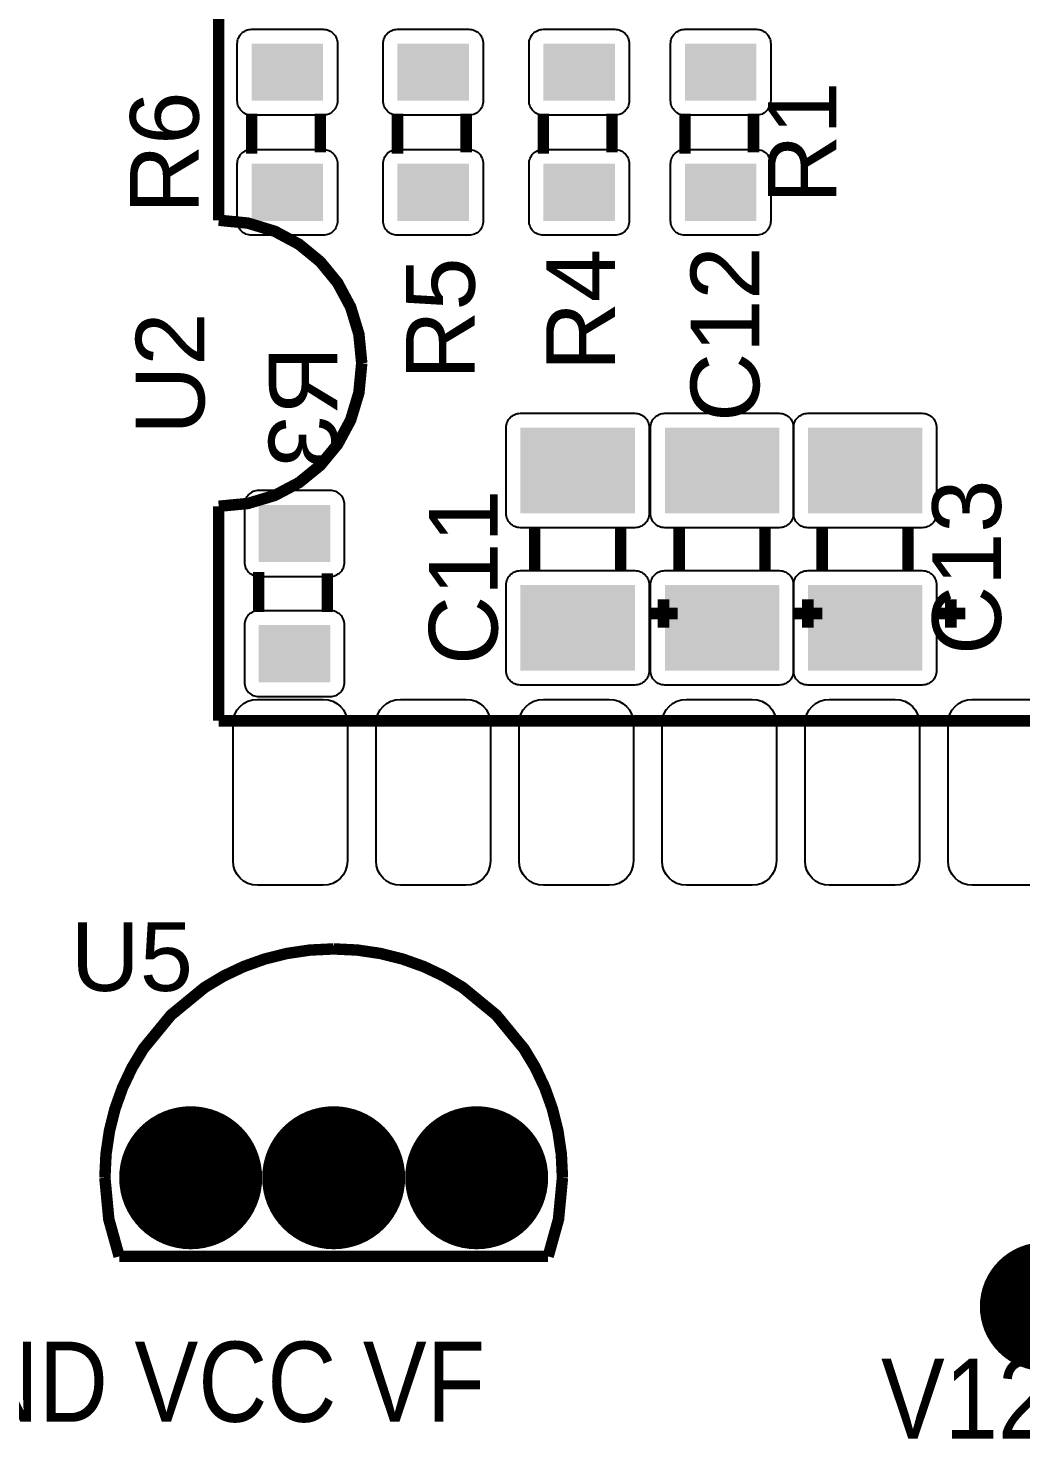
# Model space of a CAD drawing. Header units: inches. Extents: x 15 to 148, y 10 to 111.
# Drawn here: x 129.649 to 130.984, y 98.283 to 100.181 of the extents above; entities that cross this region are included whole.
import ezdxf

# ---------------------------------------------------------------- set-up
doc = ezdxf.new("R2010")
doc.units = ezdxf.units.IN
doc.header["$MEASUREMENT"] = 0
doc.layers.add('BLK_12AWG', color=7, linetype='Continuous')

# ---------------------------------------------------------------- blocks, each defined once
blk = doc.blocks.new('RPAD')
blk.add_trace([(-0.5, -0.5), (-0.5, 0.5), (0.5, -0.5), (0.5, 0.5)])
blk = doc.blocks.new('EPAD')
at = {"const_width": 0.5}
blk.add_lwpolyline([(-0.25, 0, 1), (0.25, 0, 1)], format="xyb", close=True, dxfattribs=at)
blk = doc.blocks.new('CEGHHMI')
at = {"const_width": 0.008}
for points in [[(117.5811, 103.65304), (117.5811, 103.80304)], [(117.5811, 103.65304), (117.5811, 103.80304)], [(117.5811, 103.65304), (117.5811, 103.80304)], [(117.6041, 103.72754), (117.6041, 103.69954)], [(117.6041, 103.72754), (117.6041, 103.69954)], [(117.6041, 103.72754), (117.6041, 103.69954)], [(117.6521, 103.72754), (117.6521, 103.70054)], [(117.6521, 103.72754), (117.6521, 103.70054)], [(117.6521, 103.72754), (117.6521, 103.70054)], [(117.7061, 103.72754), (117.7061, 103.69954)], [(117.7061, 103.72754), (117.7061, 103.69954)], [(117.7061, 103.72754), (117.7061, 103.69954)], [(117.7541, 103.72754), (117.7541, 103.70054)], [(117.7541, 103.72754), (117.7541, 103.70054)], [(117.7541, 103.72754), (117.7541, 103.70054)], [(117.8081, 103.72754), (117.8081, 103.69954)], [(117.8081, 103.72754), (117.8081, 103.69954)], [(117.8081, 103.72754), (117.8081, 103.69954)], [(117.8561, 103.72754), (117.8561, 103.70054)], [(117.8561, 103.72754), (117.8561, 103.70054)], [(117.8561, 103.72754), (117.8561, 103.70054)], [(117.9071, 103.72754), (117.9071, 103.69954)], [(117.9071, 103.72754), (117.9071, 103.69954)], [(117.9071, 103.72754), (117.9071, 103.69954)], [(117.9551, 103.72754), (117.9551, 103.70054)], [(117.9551, 103.72754), (117.9551, 103.70054)], [(117.9551, 103.72754), (117.9551, 103.70054)], [(117.6811, 103.55304), (117.6791, 103.57341), (117.67335, 103.59229), (117.66422, 103.60929), (117.6521, 103.62404), (117.63735, 103.63616), (117.62035, 103.64529), (117.60147, 103.65104), (117.5811, 103.65304)], [(117.6811, 103.55304), (117.6791, 103.57341), (117.67335, 103.59229), (117.66422, 103.60929), (117.6521, 103.62404), (117.63735, 103.63616), (117.62035, 103.64529), (117.60147, 103.65104), (117.5811, 103.65304)], [(117.6811, 103.55304), (117.6791, 103.57341), (117.67335, 103.59229), (117.66422, 103.60929), (117.6521, 103.62404), (117.63735, 103.63616), (117.62035, 103.64529), (117.60147, 103.65104), (117.5811, 103.65304)], [(117.6811, 103.55304), (117.6791, 103.53237), (117.67335, 103.51336), (117.66422, 103.49635), (117.6521, 103.48166), (117.63735, 103.46965), (117.62035, 103.46064), (117.60147, 103.45499), (117.5811, 103.45304)], [(117.6811, 103.55304), (117.6791, 103.53237), (117.67335, 103.51336), (117.66422, 103.49635), (117.6521, 103.48166), (117.63735, 103.46965), (117.62035, 103.46064), (117.60147, 103.45499), (117.5811, 103.45304)], [(117.6811, 103.55304), (117.6791, 103.53237), (117.67335, 103.51336), (117.66422, 103.49635), (117.6521, 103.48166), (117.63735, 103.46965), (117.62035, 103.46064), (117.60147, 103.45499), (117.5811, 103.45304)], [(117.5811, 103.30304), (117.5811, 103.45304)], [(117.5811, 103.30304), (117.5811, 103.45304)], [(117.5811, 103.30304), (117.5811, 103.45304)], [(117.8021, 103.43804), (117.8021, 103.40804)], [(117.8021, 103.43804), (117.8021, 103.40804)], [(117.8021, 103.43804), (117.8021, 103.40804)], [(117.8621, 103.43804), (117.8621, 103.40804)], [(117.8621, 103.43804), (117.8621, 103.40804)], [(117.8621, 103.43804), (117.8621, 103.40804)], [(117.9031, 103.43804), (117.9031, 103.40804)], [(117.9031, 103.43804), (117.9031, 103.40804)], [(117.9031, 103.43804), (117.9031, 103.40804)], [(117.9631, 103.43804), (117.9631, 103.40804)], [(117.9631, 103.43804), (117.9631, 103.40804)], [(117.9631, 103.43804), (117.9631, 103.40804)], [(118.0031, 103.43804), (118.0031, 103.40804)], [(118.0031, 103.43804), (118.0031, 103.40804)], [(118.0031, 103.43804), (118.0031, 103.40804)], [(118.0631, 103.43804), (118.0631, 103.40804)], [(118.0631, 103.43804), (118.0631, 103.40804)], [(118.0631, 103.43804), (118.0631, 103.40804)], [(117.6091, 103.37904), (117.6091, 103.40704)], [(117.6091, 103.37904), (117.6091, 103.40704)], [(117.6091, 103.37904), (117.6091, 103.40704)], [(117.6571, 103.37904), (117.6571, 103.40604)], [(117.6571, 103.37904), (117.6571, 103.40604)], [(117.6571, 103.37904), (117.6571, 103.40604)], [(117.8921, 103.38804), (117.8921, 103.36804)], [(117.8921, 103.38804), (117.8921, 103.36804)], [(117.8921, 103.38804), (117.8921, 103.36804)], [(117.9931, 103.38804), (117.9931, 103.36804)], [(117.9931, 103.38804), (117.9931, 103.36804)], [(117.9931, 103.38804), (117.9931, 103.36804)], [(118.0931, 103.38804), (118.0931, 103.36804)], [(118.0931, 103.38804), (118.0931, 103.36804)], [(118.0931, 103.38804), (118.0931, 103.36804)], [(117.9021, 103.37804), (117.8821, 103.37804)], [(117.9021, 103.37804), (117.8821, 103.37804)], [(117.9021, 103.37804), (117.8821, 103.37804)], [(118.0031, 103.37804), (117.9831, 103.37804)], [(118.0031, 103.37804), (117.9831, 103.37804)], [(118.0031, 103.37804), (117.9831, 103.37804)], [(118.1031, 103.37804), (118.0831, 103.37804)], [(118.1031, 103.37804), (118.0831, 103.37804)], [(118.1031, 103.37804), (118.0831, 103.37804)], [(117.5811, 103.30304), (119.5811, 103.30304)], [(117.5811, 103.30304), (119.5811, 103.30304)], [(117.5811, 103.30304), (119.5811, 103.30304)], [(117.50147, 102.98352), (117.50228, 103.00015), (117.50466, 103.01624), (117.50853, 103.03171), (117.51382, 103.04649), (117.52046, 103.06051), (117.52837, 103.0737), (117.54772, 103.09727), (117.5713, 103.11663), (117.58449, 103.12454), (117.59851, 103.13118), (117.61329, 103.13647), (117.62876, 103.14034), (117.64485, 103.14272), (117.66147, 103.14352)], [(117.50147, 102.98352), (117.50228, 103.00015), (117.50466, 103.01624), (117.50853, 103.03171), (117.51382, 103.04649), (117.52046, 103.06051), (117.52837, 103.0737), (117.54772, 103.09727), (117.5713, 103.11663), (117.58449, 103.12454), (117.59851, 103.13118), (117.61329, 103.13647), (117.62876, 103.14034), (117.64485, 103.14272), (117.66147, 103.14352)], [(117.50147, 102.98352), (117.50228, 103.00015), (117.50466, 103.01624), (117.50853, 103.03171), (117.51382, 103.04649), (117.52046, 103.06051), (117.52837, 103.0737), (117.54772, 103.09727), (117.5713, 103.11663), (117.58449, 103.12454), (117.59851, 103.13118), (117.61329, 103.13647), (117.62876, 103.14034), (117.64485, 103.14272), (117.66147, 103.14352)], [(117.82147, 102.98352), (117.82067, 103.00015), (117.81829, 103.01624), (117.81442, 103.03171), (117.80913, 103.04649), (117.80249, 103.06051), (117.79458, 103.0737), (117.77522, 103.09727), (117.75165, 103.11663), (117.73846, 103.12454), (117.72444, 103.13118), (117.70966, 103.13647), (117.69419, 103.14034), (117.6781, 103.14272), (117.66147, 103.14352)], [(117.82147, 102.98352), (117.82067, 103.00015), (117.81829, 103.01624), (117.81442, 103.03171), (117.80913, 103.04649), (117.80249, 103.06051), (117.79458, 103.0737), (117.77522, 103.09727), (117.75165, 103.11663), (117.73846, 103.12454), (117.72444, 103.13118), (117.70966, 103.13647), (117.69419, 103.14034), (117.6781, 103.14272), (117.66147, 103.14352)], [(117.82147, 102.98352), (117.82067, 103.00015), (117.81829, 103.01624), (117.81442, 103.03171), (117.80913, 103.04649), (117.80249, 103.06051), (117.79458, 103.0737), (117.77522, 103.09727), (117.75165, 103.11663), (117.73846, 103.12454), (117.72444, 103.13118), (117.70966, 103.13647), (117.69419, 103.14034), (117.6781, 103.14272), (117.66147, 103.14352)], [(117.50147, 102.98352), (117.50422, 102.95452), (117.51147, 102.92852)], [(117.50147, 102.98352), (117.50422, 102.95452), (117.51147, 102.92852)], [(117.50147, 102.98352), (117.50422, 102.95452), (117.51147, 102.92852)], [(117.82147, 102.98352), (117.81872, 102.95452), (117.81147, 102.92852)], [(117.82147, 102.98352), (117.81872, 102.95452), (117.81147, 102.92852)], [(117.82147, 102.98352), (117.81872, 102.95452), (117.81147, 102.92852)], [(117.51147, 102.92852), (117.81147, 102.92852)], [(117.51147, 102.92852), (117.81147, 102.92852)], [(117.51147, 102.92852), (117.81147, 102.92852)]]:
    blk.add_lwpolyline(points, dxfattribs=at)
for points in [[(117.6641, 103.77654), (117.6641, 103.73654), (117.66405, 103.7355), (117.6639, 103.73449), (117.66366, 103.73352), (117.66333, 103.7326), (117.66291, 103.73172), (117.66242, 103.7309), (117.66185, 103.73013), (117.66121, 103.72943), (117.6605, 103.72879), (117.65973, 103.72822), (117.65891, 103.72772), (117.65803, 103.72731), (117.65711, 103.72698), (117.65614, 103.72673), (117.65514, 103.72659), (117.6541, 103.72654), (117.6041, 103.72654), (117.60306, 103.72659), (117.60205, 103.72673), (117.60109, 103.72698), (117.60016, 103.72731), (117.59929, 103.72772), (117.59846, 103.72822), (117.59769, 103.72879), (117.59699, 103.72943), (117.59635, 103.73013), (117.59578, 103.7309), (117.59528, 103.73172), (117.59487, 103.7326), (117.59454, 103.73352), (117.5943, 103.73449), (117.59415, 103.7355), (117.5941, 103.73654), (117.5941, 103.77654), (117.59415, 103.77757), (117.5943, 103.77858), (117.59454, 103.77955), (117.59487, 103.78047), (117.59528, 103.78135), (117.59578, 103.78217), (117.59635, 103.78294), (117.59699, 103.78364), (117.59769, 103.78428), (117.59846, 103.78485), (117.59929, 103.78535), (117.60016, 103.78576), (117.60109, 103.78609), (117.60205, 103.78634), (117.60306, 103.78648), (117.6041, 103.78654), (117.6541, 103.78654), (117.65514, 103.78648), (117.65614, 103.78634), (117.65711, 103.78609), (117.65803, 103.78576), (117.65891, 103.78535), (117.65973, 103.78485), (117.6605, 103.78428), (117.66121, 103.78364), (117.66185, 103.78294), (117.66242, 103.78217), (117.66291, 103.78135), (117.66333, 103.78047), (117.66366, 103.77955), (117.6639, 103.77858), (117.66405, 103.77757), (117.6641, 103.77654)], [(117.7661, 103.77654), (117.7661, 103.73654), (117.76605, 103.7355), (117.7659, 103.73449), (117.76566, 103.73352), (117.76533, 103.7326), (117.76491, 103.73172), (117.76442, 103.7309), (117.76385, 103.73013), (117.76321, 103.72943), (117.7625, 103.72879), (117.76173, 103.72822), (117.76091, 103.72772), (117.76003, 103.72731), (117.75911, 103.72698), (117.75814, 103.72673), (117.75714, 103.72659), (117.7561, 103.72654), (117.7061, 103.72654), (117.70506, 103.72659), (117.70405, 103.72673), (117.70309, 103.72698), (117.70216, 103.72731), (117.70129, 103.72772), (117.70046, 103.72822), (117.69969, 103.72879), (117.69899, 103.72943), (117.69835, 103.73013), (117.69778, 103.7309), (117.69728, 103.73172), (117.69687, 103.7326), (117.69654, 103.73352), (117.6963, 103.73449), (117.69615, 103.7355), (117.6961, 103.73654), (117.6961, 103.77654), (117.69615, 103.77757), (117.6963, 103.77858), (117.69654, 103.77955), (117.69687, 103.78047), (117.69728, 103.78135), (117.69778, 103.78217), (117.69835, 103.78294), (117.69899, 103.78364), (117.69969, 103.78428), (117.70046, 103.78485), (117.70129, 103.78535), (117.70216, 103.78576), (117.70309, 103.78609), (117.70405, 103.78634), (117.70506, 103.78648), (117.7061, 103.78654), (117.7561, 103.78654), (117.75714, 103.78648), (117.75814, 103.78634), (117.75911, 103.78609), (117.76003, 103.78576), (117.76091, 103.78535), (117.76173, 103.78485), (117.7625, 103.78428), (117.76321, 103.78364), (117.76385, 103.78294), (117.76442, 103.78217), (117.76491, 103.78135), (117.76533, 103.78047), (117.76566, 103.77955), (117.7659, 103.77858), (117.76605, 103.77757), (117.7661, 103.77654)], [(117.8681, 103.77654), (117.8681, 103.73654), (117.86805, 103.7355), (117.8679, 103.73449), (117.86766, 103.73352), (117.86733, 103.7326), (117.86691, 103.73172), (117.86642, 103.7309), (117.86585, 103.73013), (117.86521, 103.72943), (117.8645, 103.72879), (117.86373, 103.72822), (117.86291, 103.72772), (117.86203, 103.72731), (117.86111, 103.72698), (117.86014, 103.72673), (117.85914, 103.72659), (117.8581, 103.72654), (117.8081, 103.72654), (117.80706, 103.72659), (117.80605, 103.72673), (117.80509, 103.72698), (117.80416, 103.72731), (117.80329, 103.72772), (117.80246, 103.72822), (117.80169, 103.72879), (117.80099, 103.72943), (117.80035, 103.73013), (117.79978, 103.7309), (117.79928, 103.73172), (117.79887, 103.7326), (117.79854, 103.73352), (117.7983, 103.73449), (117.79815, 103.7355), (117.7981, 103.73654), (117.7981, 103.77654), (117.79815, 103.77757), (117.7983, 103.77858), (117.79854, 103.77955), (117.79887, 103.78047), (117.79928, 103.78135), (117.79978, 103.78217), (117.80035, 103.78294), (117.80099, 103.78364), (117.80169, 103.78428), (117.80246, 103.78485), (117.80329, 103.78535), (117.80416, 103.78576), (117.80509, 103.78609), (117.80605, 103.78634), (117.80706, 103.78648), (117.8081, 103.78654), (117.8581, 103.78654), (117.85914, 103.78648), (117.86014, 103.78634), (117.86111, 103.78609), (117.86203, 103.78576), (117.86291, 103.78535), (117.86373, 103.78485), (117.8645, 103.78428), (117.86521, 103.78364), (117.86585, 103.78294), (117.86642, 103.78217), (117.86691, 103.78135), (117.86733, 103.78047), (117.86766, 103.77955), (117.8679, 103.77858), (117.86805, 103.77757), (117.8681, 103.77654)], [(117.9671, 103.77654), (117.9671, 103.73654), (117.96705, 103.7355), (117.9669, 103.73449), (117.96666, 103.73352), (117.96633, 103.7326), (117.96591, 103.73172), (117.96542, 103.7309), (117.96485, 103.73013), (117.96421, 103.72943), (117.9635, 103.72879), (117.96273, 103.72822), (117.96191, 103.72772), (117.96103, 103.72731), (117.96011, 103.72698), (117.95914, 103.72673), (117.95814, 103.72659), (117.9571, 103.72654), (117.9071, 103.72654), (117.90606, 103.72659), (117.90505, 103.72673), (117.90409, 103.72698), (117.90316, 103.72731), (117.90229, 103.72772), (117.90146, 103.72822), (117.90069, 103.72879), (117.89999, 103.72943), (117.89935, 103.73013), (117.89878, 103.7309), (117.89828, 103.73172), (117.89787, 103.7326), (117.89754, 103.73352), (117.8973, 103.73449), (117.89715, 103.7355), (117.8971, 103.73654), (117.8971, 103.77654), (117.89715, 103.77757), (117.8973, 103.77858), (117.89754, 103.77955), (117.89787, 103.78047), (117.89828, 103.78135), (117.89878, 103.78217), (117.89935, 103.78294), (117.89999, 103.78364), (117.90069, 103.78428), (117.90146, 103.78485), (117.90229, 103.78535), (117.90316, 103.78576), (117.90409, 103.78609), (117.90505, 103.78634), (117.90606, 103.78648), (117.9071, 103.78654), (117.9571, 103.78654), (117.95814, 103.78648), (117.95914, 103.78634), (117.96011, 103.78609), (117.96103, 103.78576), (117.96191, 103.78535), (117.96273, 103.78485), (117.9635, 103.78428), (117.96421, 103.78364), (117.96485, 103.78294), (117.96542, 103.78217), (117.96591, 103.78135), (117.96633, 103.78047), (117.96666, 103.77955), (117.9669, 103.77858), (117.96705, 103.77757), (117.9671, 103.77654)], [(117.6641, 103.69254), (117.6641, 103.65254), (117.66405, 103.6515), (117.6639, 103.65049), (117.66366, 103.64952), (117.66333, 103.6486), (117.66291, 103.64772), (117.66242, 103.6469), (117.66185, 103.64613), (117.66121, 103.64543), (117.6605, 103.64479), (117.65973, 103.64422), (117.65891, 103.64372), (117.65803, 103.64331), (117.65711, 103.64298), (117.65614, 103.64273), (117.65514, 103.64259), (117.6541, 103.64254), (117.6041, 103.64254), (117.60306, 103.64259), (117.60205, 103.64273), (117.60109, 103.64298), (117.60016, 103.64331), (117.59929, 103.64372), (117.59846, 103.64422), (117.59769, 103.64479), (117.59699, 103.64543), (117.59635, 103.64613), (117.59578, 103.6469), (117.59528, 103.64772), (117.59487, 103.6486), (117.59454, 103.64952), (117.5943, 103.65049), (117.59415, 103.6515), (117.5941, 103.65254), (117.5941, 103.69254), (117.59415, 103.69357), (117.5943, 103.69458), (117.59454, 103.69555), (117.59487, 103.69647), (117.59528, 103.69735), (117.59578, 103.69817), (117.59635, 103.69894), (117.59699, 103.69964), (117.59769, 103.70028), (117.59846, 103.70085), (117.59929, 103.70135), (117.60016, 103.70176), (117.60109, 103.70209), (117.60205, 103.70234), (117.60306, 103.70248), (117.6041, 103.70254), (117.6541, 103.70254), (117.65514, 103.70248), (117.65614, 103.70234), (117.65711, 103.70209), (117.65803, 103.70176), (117.65891, 103.70135), (117.65973, 103.70085), (117.6605, 103.70028), (117.66121, 103.69964), (117.66185, 103.69894), (117.66242, 103.69817), (117.66291, 103.69735), (117.66333, 103.69647), (117.66366, 103.69555), (117.6639, 103.69458), (117.66405, 103.69357), (117.6641, 103.69254)], [(117.7661, 103.69254), (117.7661, 103.65254), (117.76605, 103.6515), (117.7659, 103.65049), (117.76566, 103.64952), (117.76533, 103.6486), (117.76491, 103.64772), (117.76442, 103.6469), (117.76385, 103.64613), (117.76321, 103.64543), (117.7625, 103.64479), (117.76173, 103.64422), (117.76091, 103.64372), (117.76003, 103.64331), (117.75911, 103.64298), (117.75814, 103.64273), (117.75714, 103.64259), (117.7561, 103.64254), (117.7061, 103.64254), (117.70506, 103.64259), (117.70405, 103.64273), (117.70309, 103.64298), (117.70216, 103.64331), (117.70129, 103.64372), (117.70046, 103.64422), (117.69969, 103.64479), (117.69899, 103.64543), (117.69835, 103.64613), (117.69778, 103.6469), (117.69728, 103.64772), (117.69687, 103.6486), (117.69654, 103.64952), (117.6963, 103.65049), (117.69615, 103.6515), (117.6961, 103.65254), (117.6961, 103.69254), (117.69615, 103.69357), (117.6963, 103.69458), (117.69654, 103.69555), (117.69687, 103.69647), (117.69728, 103.69735), (117.69778, 103.69817), (117.69835, 103.69894), (117.69899, 103.69964), (117.69969, 103.70028), (117.70046, 103.70085), (117.70129, 103.70135), (117.70216, 103.70176), (117.70309, 103.70209), (117.70405, 103.70234), (117.70506, 103.70248), (117.7061, 103.70254), (117.7561, 103.70254), (117.75714, 103.70248), (117.75814, 103.70234), (117.75911, 103.70209), (117.76003, 103.70176), (117.76091, 103.70135), (117.76173, 103.70085), (117.7625, 103.70028), (117.76321, 103.69964), (117.76385, 103.69894), (117.76442, 103.69817), (117.76491, 103.69735), (117.76533, 103.69647), (117.76566, 103.69555), (117.7659, 103.69458), (117.76605, 103.69357), (117.7661, 103.69254)], [(117.8681, 103.69254), (117.8681, 103.65254), (117.86805, 103.6515), (117.8679, 103.65049), (117.86766, 103.64952), (117.86733, 103.6486), (117.86691, 103.64772), (117.86642, 103.6469), (117.86585, 103.64613), (117.86521, 103.64543), (117.8645, 103.64479), (117.86373, 103.64422), (117.86291, 103.64372), (117.86203, 103.64331), (117.86111, 103.64298), (117.86014, 103.64273), (117.85914, 103.64259), (117.8581, 103.64254), (117.8081, 103.64254), (117.80706, 103.64259), (117.80605, 103.64273), (117.80509, 103.64298), (117.80416, 103.64331), (117.80329, 103.64372), (117.80246, 103.64422), (117.80169, 103.64479), (117.80099, 103.64543), (117.80035, 103.64613), (117.79978, 103.6469), (117.79928, 103.64772), (117.79887, 103.6486), (117.79854, 103.64952), (117.7983, 103.65049), (117.79815, 103.6515), (117.7981, 103.65254), (117.7981, 103.69254), (117.79815, 103.69357), (117.7983, 103.69458), (117.79854, 103.69555), (117.79887, 103.69647), (117.79928, 103.69735), (117.79978, 103.69817), (117.80035, 103.69894), (117.80099, 103.69964), (117.80169, 103.70028), (117.80246, 103.70085), (117.80329, 103.70135), (117.80416, 103.70176), (117.80509, 103.70209), (117.80605, 103.70234), (117.80706, 103.70248), (117.8081, 103.70254), (117.8581, 103.70254), (117.85914, 103.70248), (117.86014, 103.70234), (117.86111, 103.70209), (117.86203, 103.70176), (117.86291, 103.70135), (117.86373, 103.70085), (117.8645, 103.70028), (117.86521, 103.69964), (117.86585, 103.69894), (117.86642, 103.69817), (117.86691, 103.69735), (117.86733, 103.69647), (117.86766, 103.69555), (117.8679, 103.69458), (117.86805, 103.69357), (117.8681, 103.69254)], [(117.9671, 103.69254), (117.9671, 103.65254), (117.96705, 103.6515), (117.9669, 103.65049), (117.96666, 103.64952), (117.96633, 103.6486), (117.96591, 103.64772), (117.96542, 103.6469), (117.96485, 103.64613), (117.96421, 103.64543), (117.9635, 103.64479), (117.96273, 103.64422), (117.96191, 103.64372), (117.96103, 103.64331), (117.96011, 103.64298), (117.95914, 103.64273), (117.95814, 103.64259), (117.9571, 103.64254), (117.9071, 103.64254), (117.90606, 103.64259), (117.90505, 103.64273), (117.90409, 103.64298), (117.90316, 103.64331), (117.90229, 103.64372), (117.90146, 103.64422), (117.90069, 103.64479), (117.89999, 103.64543), (117.89935, 103.64613), (117.89878, 103.6469), (117.89828, 103.64772), (117.89787, 103.6486), (117.89754, 103.64952), (117.8973, 103.65049), (117.89715, 103.6515), (117.8971, 103.65254), (117.8971, 103.69254), (117.89715, 103.69357), (117.8973, 103.69458), (117.89754, 103.69555), (117.89787, 103.69647), (117.89828, 103.69735), (117.89878, 103.69817), (117.89935, 103.69894), (117.89999, 103.69964), (117.90069, 103.70028), (117.90146, 103.70085), (117.90229, 103.70135), (117.90316, 103.70176), (117.90409, 103.70209), (117.90505, 103.70234), (117.90606, 103.70248), (117.9071, 103.70254), (117.9571, 103.70254), (117.95814, 103.70248), (117.95914, 103.70234), (117.96011, 103.70209), (117.96103, 103.70176), (117.96191, 103.70135), (117.96273, 103.70085), (117.9635, 103.70028), (117.96421, 103.69964), (117.96485, 103.69894), (117.96542, 103.69817), (117.96591, 103.69735), (117.96633, 103.69647), (117.96666, 103.69555), (117.9669, 103.69458), (117.96705, 103.69357), (117.9671, 103.69254)], [(117.8821, 103.50804), (117.8821, 103.44804), (117.88205, 103.447), (117.8819, 103.44599), (117.88166, 103.44502), (117.88133, 103.4441), (117.88091, 103.44322), (117.88042, 103.4424), (117.87985, 103.44163), (117.87921, 103.44093), (117.8785, 103.44029), (117.87773, 103.43972), (117.87691, 103.43922), (117.87603, 103.43881), (117.87511, 103.43848), (117.87414, 103.43823), (117.87314, 103.43809), (117.8721, 103.43804), (117.7921, 103.43804), (117.79106, 103.43809), (117.79005, 103.43823), (117.78909, 103.43848), (117.78816, 103.43881), (117.78729, 103.43922), (117.78646, 103.43972), (117.78569, 103.44029), (117.78499, 103.44093), (117.78435, 103.44163), (117.78378, 103.4424), (117.78328, 103.44322), (117.78287, 103.4441), (117.78254, 103.44502), (117.7823, 103.44599), (117.78215, 103.447), (117.7821, 103.44804), (117.7821, 103.50804), (117.78215, 103.50907), (117.7823, 103.51008), (117.78254, 103.51105), (117.78287, 103.51197), (117.78328, 103.51285), (117.78378, 103.51367), (117.78435, 103.51444), (117.78499, 103.51514), (117.78569, 103.51578), (117.78646, 103.51635), (117.78729, 103.51685), (117.78816, 103.51726), (117.78909, 103.51759), (117.79005, 103.51784), (117.79106, 103.51798), (117.7921, 103.51804), (117.8721, 103.51804), (117.87314, 103.51798), (117.87414, 103.51784), (117.87511, 103.51759), (117.87603, 103.51726), (117.87691, 103.51685), (117.87773, 103.51635), (117.8785, 103.51578), (117.87921, 103.51514), (117.87985, 103.51444), (117.88042, 103.51367), (117.88091, 103.51285), (117.88133, 103.51197), (117.88166, 103.51105), (117.8819, 103.51008), (117.88205, 103.50907), (117.8821, 103.50804)], [(117.9831, 103.50804), (117.9831, 103.44804), (117.98305, 103.447), (117.9829, 103.44599), (117.98266, 103.44502), (117.98233, 103.4441), (117.98191, 103.44322), (117.98142, 103.4424), (117.98085, 103.44163), (117.98021, 103.44093), (117.9795, 103.44029), (117.97873, 103.43972), (117.97791, 103.43922), (117.97703, 103.43881), (117.97611, 103.43848), (117.97514, 103.43823), (117.97414, 103.43809), (117.9731, 103.43804), (117.8931, 103.43804), (117.89206, 103.43809), (117.89105, 103.43823), (117.89009, 103.43848), (117.88916, 103.43881), (117.88829, 103.43922), (117.88746, 103.43972), (117.88669, 103.44029), (117.88599, 103.44093), (117.88535, 103.44163), (117.88478, 103.4424), (117.88428, 103.44322), (117.88387, 103.4441), (117.88354, 103.44502), (117.8833, 103.44599), (117.88315, 103.447), (117.8831, 103.44804), (117.8831, 103.50804), (117.88315, 103.50907), (117.8833, 103.51008), (117.88354, 103.51105), (117.88387, 103.51197), (117.88428, 103.51285), (117.88478, 103.51367), (117.88535, 103.51444), (117.88599, 103.51514), (117.88669, 103.51578), (117.88746, 103.51635), (117.88829, 103.51685), (117.88916, 103.51726), (117.89009, 103.51759), (117.89105, 103.51784), (117.89206, 103.51798), (117.8931, 103.51804), (117.9731, 103.51804), (117.97414, 103.51798), (117.97514, 103.51784), (117.97611, 103.51759), (117.97703, 103.51726), (117.97791, 103.51685), (117.97873, 103.51635), (117.9795, 103.51578), (117.98021, 103.51514), (117.98085, 103.51444), (117.98142, 103.51367), (117.98191, 103.51285), (117.98233, 103.51197), (117.98266, 103.51105), (117.9829, 103.51008), (117.98305, 103.50907), (117.9831, 103.50804)], [(118.0831, 103.50804), (118.0831, 103.44804), (118.08305, 103.447), (118.0829, 103.44599), (118.08266, 103.44502), (118.08233, 103.4441), (118.08191, 103.44322), (118.08142, 103.4424), (118.08085, 103.44163), (118.08021, 103.44093), (118.0795, 103.44029), (118.07873, 103.43972), (118.07791, 103.43922), (118.07703, 103.43881), (118.07611, 103.43848), (118.07514, 103.43823), (118.07414, 103.43809), (118.0731, 103.43804), (117.9931, 103.43804), (117.99206, 103.43809), (117.99105, 103.43823), (117.99009, 103.43848), (117.98916, 103.43881), (117.98829, 103.43922), (117.98746, 103.43972), (117.98669, 103.44029), (117.98599, 103.44093), (117.98535, 103.44163), (117.98478, 103.4424), (117.98428, 103.44322), (117.98387, 103.4441), (117.98354, 103.44502), (117.9833, 103.44599), (117.98315, 103.447), (117.9831, 103.44804), (117.9831, 103.50804), (117.98315, 103.50907), (117.9833, 103.51008), (117.98354, 103.51105), (117.98387, 103.51197), (117.98428, 103.51285), (117.98478, 103.51367), (117.98535, 103.51444), (117.98599, 103.51514), (117.98669, 103.51578), (117.98746, 103.51635), (117.98829, 103.51685), (117.98916, 103.51726), (117.99009, 103.51759), (117.99105, 103.51784), (117.99206, 103.51798), (117.9931, 103.51804), (118.0731, 103.51804), (118.07414, 103.51798), (118.07514, 103.51784), (118.07611, 103.51759), (118.07703, 103.51726), (118.07791, 103.51685), (118.07873, 103.51635), (118.0795, 103.51578), (118.08021, 103.51514), (118.08085, 103.51444), (118.08142, 103.51367), (118.08191, 103.51285), (118.08233, 103.51197), (118.08266, 103.51105), (118.0829, 103.51008), (118.08305, 103.50907), (118.0831, 103.50804)], [(117.6691, 103.41404), (117.6691, 103.45404), (117.66905, 103.45507), (117.6689, 103.45608), (117.66866, 103.45705), (117.66833, 103.45797), (117.66791, 103.45885), (117.66742, 103.45967), (117.66685, 103.46044), (117.66621, 103.46114), (117.6655, 103.46178), (117.66473, 103.46235), (117.66391, 103.46285), (117.66303, 103.46326), (117.66211, 103.46359), (117.66114, 103.46384), (117.66014, 103.46398), (117.6591, 103.46404), (117.6091, 103.46404), (117.60806, 103.46398), (117.60705, 103.46384), (117.60609, 103.46359), (117.60516, 103.46326), (117.60429, 103.46285), (117.60346, 103.46235), (117.60269, 103.46178), (117.60199, 103.46114), (117.60135, 103.46044), (117.60078, 103.45967), (117.60028, 103.45885), (117.59987, 103.45797), (117.59954, 103.45705), (117.5993, 103.45608), (117.59915, 103.45507), (117.5991, 103.45404), (117.5991, 103.41404), (117.59915, 103.413), (117.5993, 103.41199), (117.59954, 103.41102), (117.59987, 103.4101), (117.60028, 103.40922), (117.60078, 103.4084), (117.60135, 103.40763), (117.60199, 103.40693), (117.60269, 103.40629), (117.60346, 103.40572), (117.60429, 103.40522), (117.60516, 103.40481), (117.60609, 103.40448), (117.60705, 103.40423), (117.60806, 103.40409), (117.6091, 103.40404), (117.6591, 103.40404), (117.66014, 103.40409), (117.66114, 103.40423), (117.66211, 103.40448), (117.66303, 103.40481), (117.66391, 103.40522), (117.66473, 103.40572), (117.6655, 103.40629), (117.66621, 103.40693), (117.66685, 103.40763), (117.66742, 103.4084), (117.66791, 103.40922), (117.66833, 103.4101), (117.66866, 103.41102), (117.6689, 103.41199), (117.66905, 103.413), (117.6691, 103.41404)], [(117.8821, 103.39804), (117.8821, 103.33804), (117.88205, 103.337), (117.8819, 103.33599), (117.88166, 103.33502), (117.88133, 103.3341), (117.88091, 103.33322), (117.88042, 103.3324), (117.87985, 103.33163), (117.87921, 103.33093), (117.8785, 103.33029), (117.87773, 103.32972), (117.87691, 103.32922), (117.87603, 103.32881), (117.87511, 103.32848), (117.87414, 103.32823), (117.87314, 103.32809), (117.8721, 103.32804), (117.7921, 103.32804), (117.79106, 103.32809), (117.79005, 103.32823), (117.78909, 103.32848), (117.78816, 103.32881), (117.78729, 103.32922), (117.78646, 103.32972), (117.78569, 103.33029), (117.78499, 103.33093), (117.78435, 103.33163), (117.78378, 103.3324), (117.78328, 103.33322), (117.78287, 103.3341), (117.78254, 103.33502), (117.7823, 103.33599), (117.78215, 103.337), (117.7821, 103.33804), (117.7821, 103.39804), (117.78215, 103.39907), (117.7823, 103.40008), (117.78254, 103.40105), (117.78287, 103.40197), (117.78328, 103.40285), (117.78378, 103.40367), (117.78435, 103.40444), (117.78499, 103.40514), (117.78569, 103.40578), (117.78646, 103.40635), (117.78729, 103.40685), (117.78816, 103.40726), (117.78909, 103.40759), (117.79005, 103.40784), (117.79106, 103.40798), (117.7921, 103.40804), (117.8721, 103.40804), (117.87314, 103.40798), (117.87414, 103.40784), (117.87511, 103.40759), (117.87603, 103.40726), (117.87691, 103.40685), (117.87773, 103.40635), (117.8785, 103.40578), (117.87921, 103.40514), (117.87985, 103.40444), (117.88042, 103.40367), (117.88091, 103.40285), (117.88133, 103.40197), (117.88166, 103.40105), (117.8819, 103.40008), (117.88205, 103.39907), (117.8821, 103.39804)], [(117.9831, 103.39804), (117.9831, 103.33804), (117.98305, 103.337), (117.9829, 103.33599), (117.98266, 103.33502), (117.98233, 103.3341), (117.98191, 103.33322), (117.98142, 103.3324), (117.98085, 103.33163), (117.98021, 103.33093), (117.9795, 103.33029), (117.97873, 103.32972), (117.97791, 103.32922), (117.97703, 103.32881), (117.97611, 103.32848), (117.97514, 103.32823), (117.97414, 103.32809), (117.9731, 103.32804), (117.8931, 103.32804), (117.89206, 103.32809), (117.89105, 103.32823), (117.89009, 103.32848), (117.88916, 103.32881), (117.88829, 103.32922), (117.88746, 103.32972), (117.88669, 103.33029), (117.88599, 103.33093), (117.88535, 103.33163), (117.88478, 103.3324), (117.88428, 103.33322), (117.88387, 103.3341), (117.88354, 103.33502), (117.8833, 103.33599), (117.88315, 103.337), (117.8831, 103.33804), (117.8831, 103.39804), (117.88315, 103.39907), (117.8833, 103.40008), (117.88354, 103.40105), (117.88387, 103.40197), (117.88428, 103.40285), (117.88478, 103.40367), (117.88535, 103.40444), (117.88599, 103.40514), (117.88669, 103.40578), (117.88746, 103.40635), (117.88829, 103.40685), (117.88916, 103.40726), (117.89009, 103.40759), (117.89105, 103.40784), (117.89206, 103.40798), (117.8931, 103.40804), (117.9731, 103.40804), (117.97414, 103.40798), (117.97514, 103.40784), (117.97611, 103.40759), (117.97703, 103.40726), (117.97791, 103.40685), (117.97873, 103.40635), (117.9795, 103.40578), (117.98021, 103.40514), (117.98085, 103.40444), (117.98142, 103.40367), (117.98191, 103.40285), (117.98233, 103.40197), (117.98266, 103.40105), (117.9829, 103.40008), (117.98305, 103.39907), (117.9831, 103.39804)], [(118.0831, 103.39804), (118.0831, 103.33804), (118.08305, 103.337), (118.0829, 103.33599), (118.08266, 103.33502), (118.08233, 103.3341), (118.08191, 103.33322), (118.08142, 103.3324), (118.08085, 103.33163), (118.08021, 103.33093), (118.0795, 103.33029), (118.07873, 103.32972), (118.07791, 103.32922), (118.07703, 103.32881), (118.07611, 103.32848), (118.07514, 103.32823), (118.07414, 103.32809), (118.0731, 103.32804), (117.9931, 103.32804), (117.99206, 103.32809), (117.99105, 103.32823), (117.99009, 103.32848), (117.98916, 103.32881), (117.98829, 103.32922), (117.98746, 103.32972), (117.98669, 103.33029), (117.98599, 103.33093), (117.98535, 103.33163), (117.98478, 103.3324), (117.98428, 103.33322), (117.98387, 103.3341), (117.98354, 103.33502), (117.9833, 103.33599), (117.98315, 103.337), (117.9831, 103.33804), (117.9831, 103.39804), (117.98315, 103.39907), (117.9833, 103.40008), (117.98354, 103.40105), (117.98387, 103.40197), (117.98428, 103.40285), (117.98478, 103.40367), (117.98535, 103.40444), (117.98599, 103.40514), (117.98669, 103.40578), (117.98746, 103.40635), (117.98829, 103.40685), (117.98916, 103.40726), (117.99009, 103.40759), (117.99105, 103.40784), (117.99206, 103.40798), (117.9931, 103.40804), (118.0731, 103.40804), (118.07414, 103.40798), (118.07514, 103.40784), (118.07611, 103.40759), (118.07703, 103.40726), (118.07791, 103.40685), (118.07873, 103.40635), (118.0795, 103.40578), (118.08021, 103.40514), (118.08085, 103.40444), (118.08142, 103.40367), (118.08191, 103.40285), (118.08233, 103.40197), (118.08266, 103.40105), (118.0829, 103.40008), (118.08305, 103.39907), (118.0831, 103.39804)], [(117.6691, 103.33004), (117.6691, 103.37004), (117.66905, 103.37107), (117.6689, 103.37208), (117.66866, 103.37305), (117.66833, 103.37397), (117.66791, 103.37485), (117.66742, 103.37567), (117.66685, 103.37644), (117.66621, 103.37714), (117.6655, 103.37778), (117.66473, 103.37835), (117.66391, 103.37885), (117.66303, 103.37926), (117.66211, 103.37959), (117.66114, 103.37984), (117.66014, 103.37998), (117.6591, 103.38004), (117.6091, 103.38004), (117.60806, 103.37998), (117.60705, 103.37984), (117.60609, 103.37959), (117.60516, 103.37926), (117.60429, 103.37885), (117.60346, 103.37835), (117.60269, 103.37778), (117.60199, 103.37714), (117.60135, 103.37644), (117.60078, 103.37567), (117.60028, 103.37485), (117.59987, 103.37397), (117.59954, 103.37305), (117.5993, 103.37208), (117.59915, 103.37107), (117.5991, 103.37004), (117.5991, 103.33004), (117.59915, 103.329), (117.5993, 103.32799), (117.59954, 103.32702), (117.59987, 103.3261), (117.60028, 103.32522), (117.60078, 103.3244), (117.60135, 103.32363), (117.60199, 103.32293), (117.60269, 103.32229), (117.60346, 103.32172), (117.60429, 103.32122), (117.60516, 103.32081), (117.60609, 103.32048), (117.60705, 103.32023), (117.60806, 103.32009), (117.6091, 103.32004), (117.6591, 103.32004), (117.66014, 103.32009), (117.66114, 103.32023), (117.66211, 103.32048), (117.66303, 103.32081), (117.66391, 103.32122), (117.66473, 103.32172), (117.6655, 103.32229), (117.66621, 103.32293), (117.66685, 103.32363), (117.66742, 103.3244), (117.66791, 103.32522), (117.66833, 103.3261), (117.66866, 103.32702), (117.6689, 103.32799), (117.66905, 103.329), (117.6691, 103.33004)], [(117.6081, 103.31804), (117.6541, 103.31804), (117.65757, 103.3177), (117.66079, 103.31672), (117.66368, 103.31518), (117.66618, 103.31312), (117.66824, 103.31062), (117.66979, 103.30773), (117.67076, 103.30451), (117.6711, 103.30104), (117.6711, 103.20504), (117.67076, 103.20156), (117.66979, 103.19834), (117.66824, 103.19545), (117.66618, 103.19295), (117.66368, 103.19089), (117.66079, 103.18935), (117.65757, 103.18837), (117.6541, 103.18804), (117.6081, 103.18804), (117.60462, 103.18837), (117.60141, 103.18935), (117.59852, 103.19089), (117.59601, 103.19295), (117.59395, 103.19545), (117.59241, 103.19834), (117.59144, 103.20156), (117.5911, 103.20504), (117.5911, 103.30104), (117.59144, 103.30451), (117.59241, 103.30773), (117.59395, 103.31062), (117.59601, 103.31312), (117.59852, 103.31518), (117.60141, 103.31672), (117.60462, 103.3177), (117.6081, 103.31804)], [(117.7081, 103.31804), (117.7541, 103.31804), (117.75757, 103.3177), (117.76079, 103.31672), (117.76368, 103.31518), (117.76618, 103.31312), (117.76824, 103.31062), (117.76979, 103.30773), (117.77076, 103.30451), (117.7711, 103.30104), (117.7711, 103.20504), (117.77076, 103.20156), (117.76979, 103.19834), (117.76824, 103.19545), (117.76618, 103.19295), (117.76368, 103.19089), (117.76079, 103.18935), (117.75757, 103.18837), (117.7541, 103.18804), (117.7081, 103.18804), (117.70462, 103.18837), (117.70141, 103.18935), (117.69852, 103.19089), (117.69601, 103.19295), (117.69395, 103.19545), (117.69241, 103.19834), (117.69144, 103.20156), (117.6911, 103.20504), (117.6911, 103.30104), (117.69144, 103.30451), (117.69241, 103.30773), (117.69395, 103.31062), (117.69601, 103.31312), (117.69852, 103.31518), (117.70141, 103.31672), (117.70462, 103.3177), (117.7081, 103.31804)], [(117.8081, 103.31804), (117.8541, 103.31804), (117.85757, 103.3177), (117.86079, 103.31672), (117.86368, 103.31518), (117.86618, 103.31312), (117.86824, 103.31062), (117.86979, 103.30773), (117.87076, 103.30451), (117.8711, 103.30104), (117.8711, 103.20504), (117.87076, 103.20156), (117.86979, 103.19834), (117.86824, 103.19545), (117.86618, 103.19295), (117.86368, 103.19089), (117.86079, 103.18935), (117.85757, 103.18837), (117.8541, 103.18804), (117.8081, 103.18804), (117.80462, 103.18837), (117.80141, 103.18935), (117.79852, 103.19089), (117.79601, 103.19295), (117.79395, 103.19545), (117.79241, 103.19834), (117.79144, 103.20156), (117.7911, 103.20504), (117.7911, 103.30104), (117.79144, 103.30451), (117.79241, 103.30773), (117.79395, 103.31062), (117.79601, 103.31312), (117.79852, 103.31518), (117.80141, 103.31672), (117.80462, 103.3177), (117.8081, 103.31804)], [(117.9081, 103.31804), (117.9541, 103.31804), (117.95757, 103.3177), (117.96079, 103.31672), (117.96368, 103.31518), (117.96618, 103.31312), (117.96824, 103.31062), (117.96979, 103.30773), (117.97076, 103.30451), (117.9711, 103.30104), (117.9711, 103.20504), (117.97076, 103.20156), (117.96979, 103.19834), (117.96824, 103.19545), (117.96618, 103.19295), (117.96368, 103.19089), (117.96079, 103.18935), (117.95757, 103.18837), (117.9541, 103.18804), (117.9081, 103.18804), (117.90462, 103.18837), (117.90141, 103.18935), (117.89852, 103.19089), (117.89601, 103.19295), (117.89395, 103.19545), (117.89241, 103.19834), (117.89144, 103.20156), (117.8911, 103.20504), (117.8911, 103.30104), (117.89144, 103.30451), (117.89241, 103.30773), (117.89395, 103.31062), (117.89601, 103.31312), (117.89852, 103.31518), (117.90141, 103.31672), (117.90462, 103.3177), (117.9081, 103.31804)], [(118.0081, 103.31804), (118.0541, 103.31804), (118.05757, 103.3177), (118.06079, 103.31672), (118.06368, 103.31518), (118.06618, 103.31312), (118.06824, 103.31062), (118.06979, 103.30773), (118.07076, 103.30451), (118.0711, 103.30104), (118.0711, 103.20504), (118.07076, 103.20156), (118.06979, 103.19834), (118.06824, 103.19545), (118.06618, 103.19295), (118.06368, 103.19089), (118.06079, 103.18935), (118.05757, 103.18837), (118.0541, 103.18804), (118.0081, 103.18804), (118.00462, 103.18837), (118.00141, 103.18935), (117.99852, 103.19089), (117.99601, 103.19295), (117.99395, 103.19545), (117.99241, 103.19834), (117.99144, 103.20156), (117.9911, 103.20504), (117.9911, 103.30104), (117.99144, 103.30451), (117.99241, 103.30773), (117.99395, 103.31062), (117.99601, 103.31312), (117.99852, 103.31518), (118.00141, 103.31672), (118.00462, 103.3177), (118.0081, 103.31804)]]:
    blk.add_lwpolyline(points, close=True)
blk.add_lwpolyline([(118.1541, 103.18804), (118.1081, 103.18804), (118.10462, 103.18837), (118.10141, 103.18935), (118.09852, 103.19089), (118.09601, 103.19295), (118.09395, 103.19545), (118.09241, 103.19834), (118.09144, 103.20156), (118.0911, 103.20504), (118.0911, 103.30104), (118.09144, 103.30451), (118.09241, 103.30773), (118.09395, 103.31062), (118.09601, 103.31312), (118.09852, 103.31518), (118.10141, 103.31672), (118.10462, 103.3177), (118.1081, 103.31804), (118.1081, 103.31804), (118.1541, 103.31804)])
at = {"rotation": 270}
for p, xscale, yscale in [((117.6291, 103.75654), 0.04, 0.05), ((117.7311, 103.75654), 0.04, 0.05), ((117.8331, 103.75654), 0.04, 0.05), ((117.9321, 103.75654), 0.04, 0.05), ((117.6291, 103.67254), 0.04, 0.05), ((117.7311, 103.67254), 0.04, 0.05), ((117.8331, 103.67254), 0.04, 0.05), ((117.9321, 103.67254), 0.04, 0.05), ((117.8321, 103.47804), 0.06, 0.08), ((117.9331, 103.47804), 0.06, 0.08), ((118.0331, 103.47804), 0.06, 0.08), ((117.6341, 103.43404), 0.04, 0.05), ((117.8321, 103.36804), 0.06, 0.08), ((117.9331, 103.36804), 0.06, 0.08), ((118.0331, 103.36804), 0.06, 0.08), ((117.6341, 103.35004), 0.04, 0.05)]:
    blk.add_blockref('RPAD', p, dxfattribs=dict(at, xscale=xscale, yscale=yscale))
for p, xscale, yscale in [((117.56147, 102.98352), 0.1, 0.1), ((117.66147, 102.98352), 0.1, 0.1), ((117.76147, 102.98352), 0.1, 0.1), ((118.15837, 102.89342), 0.09, 0.09)]:
    blk.add_blockref('EPAD', p, dxfattribs=dict(xscale=xscale, yscale=yscale))
at = {"width": 1.041667}
for s, p in [('R1', (118.0131, 103.66454)), ('R1', (118.0131, 103.66454)), ('R1', (118.0131, 103.66454)), ('R6', (117.5671, 103.65754)), ('R6', (117.5671, 103.65754)), ('R6', (117.5671, 103.65754)), ('R5', (117.7601, 103.54154)), ('R5', (117.7601, 103.54154)), ('R5', (117.7601, 103.54154)), ('R4', (117.8581, 103.54754)), ('R4', (117.8581, 103.54754)), ('R4', (117.8581, 103.54754)), ('C12', (117.9591, 103.51204)), ('C12', (117.9591, 103.51204)), ('C12', (117.9591, 103.51204)), ('U2', (117.5711, 103.50304)), ('U2', (117.5711, 103.50304)), ('U2', (117.5711, 103.50304)), ('C13', (118.1281, 103.34904)), ('C13', (118.1281, 103.34904)), ('C13', (118.1281, 103.34904)), ('C11', (117.7761, 103.34204)), ('C11', (117.7761, 103.34204)), ('C11', (117.7761, 103.34204))]:
    blk.add_text(s, height=0.048, rotation=90, dxfattribs=at).set_placement(p)
at = {"text_generation_flag": 2, "width": 1.041667}
blk.add_text('R3', height=0.048, rotation=90, dxfattribs=at).set_placement((117.6641, 103.56504))
blk.add_text('R3', height=0.048, rotation=90, dxfattribs=at).set_placement((117.6641, 103.56504))
blk.add_text('R3', height=0.048, rotation=90, dxfattribs=at).set_placement((117.6641, 103.56504))
for s, height, width, p in [('U5', 0.048, 1.041667, (117.47762, 103.11415)), ('U5', 0.048, 1.041667, (117.47762, 103.11415)), ('U5', 0.048, 1.041667, (117.47762, 103.11415)), ('V12 GND VCC VF', 0.056, 0.892857, (117.21748, 102.81291)), ('V12 GND VCC VF', 0.056, 0.892857, (117.21748, 102.81291)), ('V12 GND VCC VF', 0.056, 0.892857, (117.21748, 102.81291)), ('V12 GND VCC VF', 0.056, 0.892857, (118.04425, 102.8011)), ('V12 GND VCC VF', 0.056, 0.892857, (118.04425, 102.8011)), ('V12 GND VCC VF', 0.056, 0.892857, (118.04425, 102.8011))]:
    blk.add_text(s, height=height, dxfattribs=dict(width=width)).set_placement(p)

msp = doc.modelspace()

# ---------------------------------------------------------------- block references
at = {"layer": 'BLK_12AWG', "xscale": 1.92375, "yscale": 1.92375, "zscale": 1.92375}
msp.add_blockref('CEGHHMI', (-96.2915, -99.4795), dxfattribs=at)

doc.saveas('drawing.dxf')
